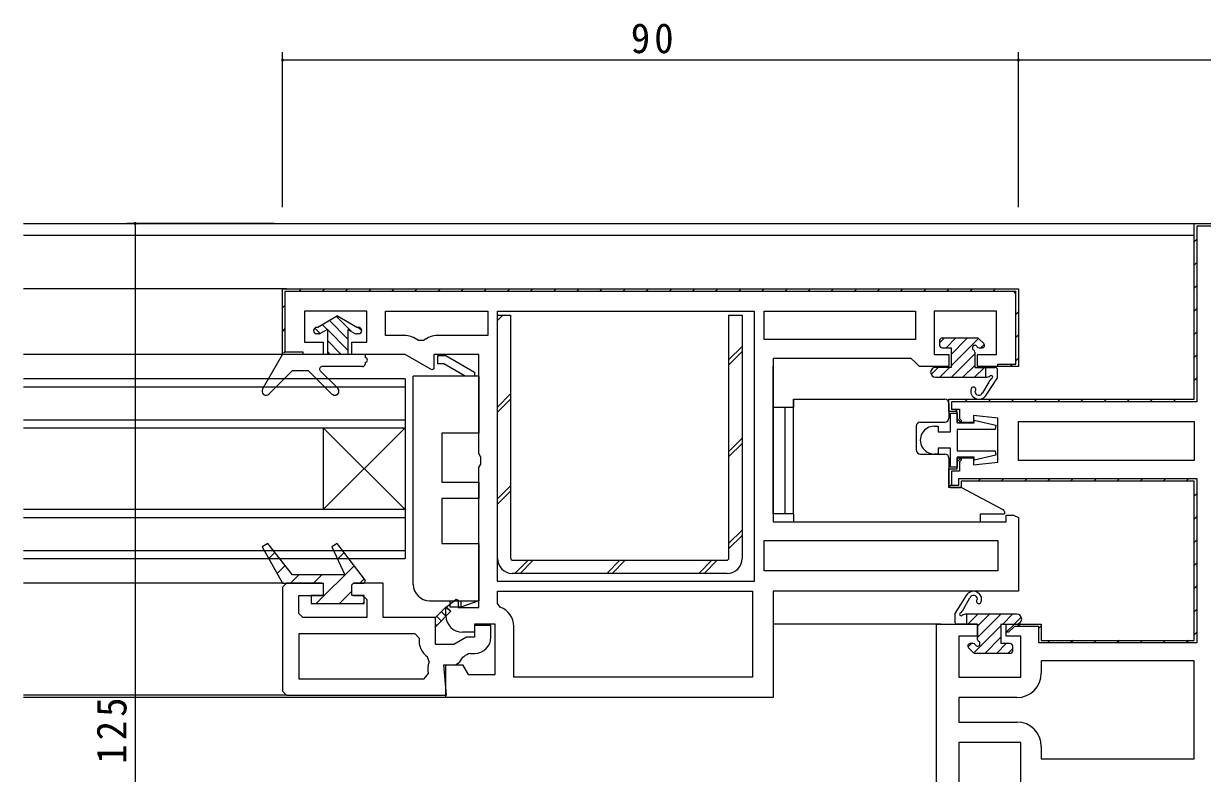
# Model space of a CAD drawing. Units: millimetres on the paper. Extents: x -420 to 373, y -297 to 267.
# Drawn here: x 145.5 to 289.6, y -135 to -43.2 of the extents above; entities that cross this region are included whole.
import ezdxf

# ---------------------------------------------------------------- set-up
doc = ezdxf.new("R2010")
doc.units = ezdxf.units.MM
for name, color, linetype, lineweight in [('0-3_YKK_12', 2, 'Continuous', 9), ('0-4_YKK_D', 6, 'Continuous', 9), ('0-6_YKK_13', 4, 'Continuous', 9), ('0-7_YKK_11', 7, 'Continuous', 9)]:
    doc.layers.add(name, color=color, linetype=linetype, lineweight=lineweight)
doc.styles.add('ＭＳ ゴシック', font='')
doc.styles.get('ＭＳ ゴシック').set_extended_font_data('MS Gothic')

msp = doc.modelspace()

# ---------------------------------------------------------------- linework, layer by layer
at = {"layer": '0-3_YKK_12'}
for p, q in [((145.492, -67.697), (289.147, -67.697)), ((145.492, -69.097), (288.647, -69.097)), ((177.647, -75.697), (145.492, -75.697)), ((177.147, -83.697), (145.492, -83.697)), ((192.147, -86.697), (145.492, -86.697)), ((192.147, -87.697), (145.492, -87.697)), ((192.147, -86.697), (192.147, -91.697)), ((145.492, -91.697), (192.147, -91.697)), ((192.147, -91.697), (192.147, -103.697)), ((145.492, -92.697), (192.147, -92.697)), ((192.147, -102.697), (182.147, -92.697)), ((192.147, -92.697), (182.147, -102.697)), ((182.147, -92.697), (182.147, -102.697)), ((192.147, -102.697), (145.492, -102.697)), ((192.147, -103.697), (145.492, -103.697)), ((192.147, -102.697), (192.147, -108.697)), ((145.492, -107.697), (192.147, -107.697)), ((145.492, -108.697), (192.147, -108.697)), ((177.324, -111.697), (145.492, -111.697)), ((257.663, -116.697), (237.163, -116.697)), ((177.647, -125.397), (145.492, -125.397)), ((205.088, -125.697), (145.492, -125.697))]:
    msp.add_line(p, q, dxfattribs=at)
at = {"layer": '0-4_YKK_D'}
for p, q in [((177.147, -65.697), (177.147, -46.697)), ((267.147, -65.697), (267.147, -46.697)), ((267.147, -65.697), (267.147, -46.697)), ((267.147, -47.697), (177.147, -47.697)), ((327.147, -47.697), (267.147, -47.697)), ((176.147, -67.697), (158.134, -67.697)), ((159.134, -67.697), (159.134, -192.697))]:
    msp.add_line(p, q, dxfattribs=at)
for centre, start, end in [((177.147, -47.697), 0, 180), ((177.147, -47.697), 180, 0), ((267.147, -47.697), 0, 180), ((267.147, -47.697), 0, 180), ((267.147, -47.697), 180, 0), ((267.147, -47.697), 180, 0), ((159.134, -67.697), 90, 270), ((159.134, -67.697), 270, 90)]:
    msp.add_arc(centre, 0.106, start, end, dxfattribs=at)
at = {"layer": '0-6_YKK_13'}
for p, q in [((183.897, -78.997), (181.472, -80.397)), ((183.754, -79.08), (185.547, -80.873)), ((183.897, -78.997), (186.322, -80.397)), ((203.447, -78.899), (205.047, -78.899)), ((203.447, -108.697), (203.447, -78.899)), ((204.084, -78.899), (203.447, -79.536)), ((205.047, -78.899), (205.047, -108.597)), ((231.747, -108.597), (231.747, -78.899)), ((231.747, -78.899), (233.347, -78.899)), ((233.347, -78.899), (233.347, -108.697)), ((181.109, -80.476), (181.777, -81.144)), ((181.472, -80.397), (181.347, -80.397)), ((182.647, -80.642), (181.78, -81.143)), ((182.046, -80.066), (182.631, -80.651)), ((182.647, -80.642), (182.647, -83.697)), ((182.647, -80.667), (185.147, -83.167)), ((182.9, -79.573), (185.147, -81.82)), ((185.147, -80.642), (186.015, -81.143)), ((185.147, -80.642), (185.147, -83.697)), ((186.447, -80.397), (186.322, -80.397)), ((186.418, -80.397), (186.846, -80.825)), ((181.58, -81.197), (181.347, -81.197)), ((182.647, -82.014), (184.33, -83.697)), ((186.447, -81.197), (186.215, -81.197)), ((258.095, -81.691), (257.512, -82.274)), ((257.512, -81.991), (257.512, -82.591)), ((257.812, -81.691), (262.112, -81.691)), ((259.509, -81.691), (258.309, -82.891)), ((260.923, -81.691), (258.912, -83.702)), ((262.283, -81.745), (258.912, -85.117)), ((262.924, -82.379), (262.324, -81.779)), ((182.647, -83.361), (182.983, -83.697)), ((233.347, -82.728), (231.747, -84.328)), ((233.347, -83.365), (231.747, -84.965)), ((257.812, -82.891), (258.912, -82.891)), ((258.912, -82.891), (258.912, -85.294)), ((261.812, -83.411), (261.812, -85.291)), ((262.332, -82.891), (262.712, -82.891)), ((262.982, -82.461), (262.555, -82.888)), ((174.713, -87.948), (177.147, -83.697)), ((187.247, -83.697), (177.147, -83.697)), ((187.247, -83.697), (187.247, -84.097)), ((187.247, -84.697), (187.247, -84.897)), ((261.812, -83.631), (258.951, -86.491)), ((261.812, -85.045), (260.366, -86.491)), ((178.347, -85.697), (175.501, -88.55)), ((180.347, -85.697), (178.347, -85.697)), ((180.347, -85.697), (183.201, -88.55)), ((183.908, -87.843), (181.774, -85.709)), ((186.947, -85.197), (181.986, -85.197)), ((201.147, -86.355), (193.147, -86.355)), ((193.147, -111.855), (193.147, -86.355)), ((201.147, -86.355), (201.147, -93.355)), ((257.323, -85.291), (256.469, -86.146)), ((258.912, -85.291), (257.012, -85.291)), ((257.012, -86.491), (263.142, -86.491)), ((258.737, -85.291), (257.537, -86.491)), ((262.98, -85.291), (261.78, -86.491)), ((261.812, -85.291), (264.308, -85.291)), ((263.142, -86.491), (263.142, -85.291)), ((264.608, -86.414), (264.608, -85.591)), ((263.515, -87.11), (262.765, -88.4)), ((263.184, -88.68), (264.571, -86.559)), ((205.047, -88.542), (203.447, -90.142)), ((205.047, -89.179), (203.447, -90.779)), ((239.647, -103.197), (239.647, -89.197)), ((239.647, -89.197), (239.647, -90.197)), ((239.647, -89.197), (258.154, -89.197)), ((239.647, -90.197), (237.147, -90.197)), ((238.64, -103.197), (238.64, -90.197)), ((258.654, -89.697), (258.654, -91.497)), ((255.154, -91.997), (258.154, -91.997)), ((201.147, -93.355), (196.647, -93.355)), ((196.647, -93.355), (196.647, -99.355)), ((201.147, -93.355), (196.647, -93.355)), ((254.654, -92.497), (254.654, -95.397)), ((233.347, -93.971), (231.747, -95.571)), ((233.347, -94.608), (231.747, -96.208)), ((255.154, -95.897), (258.154, -95.897)), ((258.654, -96.397), (258.654, -99.697)), ((196.647, -99.355), (201.147, -99.355)), ((201.147, -99.355), (201.147, -101.355)), ((205.047, -99.785), (203.447, -101.385)), ((205.047, -100.422), (203.447, -102.022)), ((258.954, -99.997), (260.073, -99.997)), ((265.294, -102.712), (260.213, -100.032)), ((201.147, -101.355), (196.647, -101.355)), ((196.647, -101.355), (196.647, -106.855)), ((196.647, -101.355), (196.647, -106.855)), ((239.647, -103.197), (239.647, -104.197)), ((262.454, -103.197), (265.454, -103.197)), ((262.454, -103.197), (262.454, -104.197)), ((265.454, -102.978), (265.454, -103.197)), ((233.347, -105.214), (231.747, -106.814)), ((239.647, -104.197), (262.454, -104.197)), ((233.347, -105.851), (231.747, -107.451)), ((196.647, -106.855), (201.147, -106.855)), ((196.647, -106.855), (201.147, -106.855)), ((201.147, -106.855), (201.147, -113.855)), ((205.347, -108.897), (231.447, -108.897)), ((207.178, -108.897), (205.578, -110.497)), ((207.815, -108.897), (206.215, -110.497)), ((218.421, -108.897), (216.821, -110.497)), ((219.058, -108.897), (217.458, -110.497)), ((229.664, -108.897), (228.064, -110.497)), ((230.301, -108.897), (228.701, -110.497)), ((231.547, -110.497), (205.247, -110.497)), ((195.147, -113.855), (201.147, -113.855)), ((197.647, -114.655), (197.647, -113.855)), ((201.147, -113.855), (198.947, -114.655)), ((198.947, -113.855), (198.947, -114.655)), ((260.775, -113.214), (259.388, -115.429)), ((260.445, -114.878), (261.194, -113.494)), ((198.947, -114.655), (197.647, -114.655)), ((259.351, -115.574), (259.351, -116.397)), ((262.147, -116.697), (259.651, -116.697)), ((260.817, -115.497), (260.817, -116.697)), ((266.947, -115.497), (260.817, -115.497)), ((260.979, -116.697), (262.179, -115.497)), ((262.147, -118.357), (265.008, -115.497)), ((262.147, -116.943), (263.593, -115.497)), ((262.147, -118.577), (262.147, -116.697)), ((265.047, -119.097), (265.047, -116.694)), ((265.047, -116.697), (266.947, -116.697)), ((265.222, -116.697), (266.422, -115.497)), ((266.636, -116.697), (267.491, -115.842)), ((261.676, -120.243), (265.047, -116.872)), ((260.977, -119.527), (261.405, -119.1)), ((261.035, -119.609), (261.635, -120.209)), ((261.628, -119.097), (261.247, -119.097)), ((263.036, -120.297), (265.047, -118.286)), ((264.45, -120.297), (265.65, -119.097)), ((266.147, -119.097), (265.047, -119.097)), ((266.447, -119.997), (266.447, -119.397)), ((266.147, -120.297), (261.847, -120.297)), ((265.865, -120.297), (266.447, -119.714))]:
    msp.add_line(p, q, dxfattribs=at)
for points in [[(196.147, -83.855), (197.147, -83.855), (200.647, -85.876), (200.647, -86.355)], [(199.477, -86.355), (196.879, -84.855), (196.147, -84.855), (196.147, -83.855)], [(239.647, -103.197), (237.147, -103.197), (237.147, -85.197)]]:
    msp.add_lwpolyline(points, dxfattribs=at)
for centre, radius, start, end in [((181.347, -80.797), 0.4, 90, 270), ((186.447, -80.797), 0.4, 270, 90), ((181.58, -80.797), 0.4, 270, 300), ((186.215, -80.797), 0.4, 239.99998, 270), ((257.812, -81.991), 0.3, 90, 180), ((262.112, -81.991), 0.3, 44.99998, 90), ((257.812, -82.591), 0.3, 180, 270), ((261.812, -82.891), 0.3, 29.99998, 239.99998), ((261.512, -83.411), 0.3, 0, 59.99998), ((262.332, -82.591), 0.3, 209.99998, 270), ((262.712, -82.591), 0.3, 270, 44.99998), ((186.947, -84.897), 0.3, 270, 0), ((187.247, -84.397), 0.3, 270, 90), ((181.986, -85.497), 0.3, 90, 224.99997), ((257.012, -85.891), 0.6, 90, 270), ((263.142, -85.491), 1, 270, 303.5573), ((263.805, -86.491), 0.2, 301.26997, 123.5573), ((264.308, -85.591), 0.3, 0, 90), ((264.308, -86.414), 0.3, 331.12572, 0), ((183.554, -88.197), 0.5, 225, 45.00015), ((262.308, -88.197), 1, 163.39844, 331.12572), ((261.637, -87.997), 0.3, 305.18523, 163.39844), ((264.428, -87.517), 1, 121.26997, 156.00981), ((175.147, -88.197), 0.5, 150.20996, 315.07144), ((258.154, -89.697), 0.5, 0, 90), ((262.308, -88.197), 0.5, 185.18523, 336.00981), ((255.154, -92.497), 0.5, 90, 180), ((258.154, -91.497), 0.5, 270, 0), ((255.154, -95.397), 0.5, 180, 270), ((258.154, -96.397), 0.5, 0, 90), ((258.954, -99.697), 0.3, 180, 270), ((260.073, -100.297), 0.3, 62.15173, 90), ((265.154, -102.978), 0.3, 0, 62.18234), ((205.247, -108.697), 1.8, 180, 270), ((205.347, -108.597), 0.3, 180, 270), ((231.447, -108.597), 0.3, 270, 0), ((231.547, -108.697), 1.8, 270, 0), ((195.147, -111.855), 2, 180, 270), ((261.651, -113.697), 1, 343.39844, 151.12572), ((261.651, -113.697), 0.5, 5.18523, 156.00981), ((262.322, -113.897), 0.3, 125.18523, 343.39844), ((259.531, -114.471), 1, 301.26997, 336.00981), ((259.651, -115.574), 0.3, 151.12572, 180), ((259.651, -116.397), 0.3, 180, 270), ((260.154, -115.497), 0.2, 121.26997, 303.5573), ((260.817, -116.497), 1, 90, 123.5573), ((266.947, -116.097), 0.6, 270, 90), ((261.247, -119.397), 0.3, 90, 224.99998), ((261.628, -119.397), 0.3, 29.99998, 90), ((262.147, -119.097), 0.3, 209.99998, 59.99998), ((262.447, -118.577), 0.3, 180, 239.99998), ((266.147, -119.397), 0.3, 0, 90), ((261.847, -119.997), 0.3, 224.99998, 270), ((266.147, -119.997), 0.3, 270, 0)]:
    msp.add_arc(centre, radius, start, end, dxfattribs=at)
at = {"layer": '0-7_YKK_11'}
for p, q in [((288.647, -67.697), (327.147, -67.697)), ((288.947, -69.642), (288.647, -69.942)), ((288.947, -72.47), (288.647, -72.77)), ((179.466, -75.697), (179.166, -75.997)), ((182.294, -75.697), (181.995, -75.997)), ((185.123, -75.697), (184.823, -75.997)), ((187.951, -75.697), (187.651, -75.997)), ((190.78, -75.697), (190.48, -75.997)), ((193.608, -75.697), (193.308, -75.997)), ((196.437, -75.697), (196.137, -75.997)), ((199.265, -75.697), (198.965, -75.997)), ((202.093, -75.697), (201.793, -75.997)), ((204.922, -75.697), (204.622, -75.997)), ((207.75, -75.697), (207.45, -75.997)), ((210.579, -75.697), (210.279, -75.997)), ((213.407, -75.697), (213.107, -75.997)), ((216.236, -75.697), (215.936, -75.997)), ((219.064, -75.697), (218.764, -75.997)), ((221.892, -75.697), (221.592, -75.997)), ((224.721, -75.697), (224.421, -75.997)), ((227.549, -75.697), (227.249, -75.997)), ((230.378, -75.697), (230.078, -75.997)), ((233.206, -75.697), (232.906, -75.997)), ((236.035, -75.697), (235.735, -75.997)), ((238.863, -75.697), (238.563, -75.997)), ((241.691, -75.697), (241.391, -75.997)), ((244.52, -75.697), (244.22, -75.997)), ((247.348, -75.697), (247.048, -75.997)), ((250.177, -75.697), (249.877, -75.997)), ((253.005, -75.697), (252.705, -75.997)), ((255.834, -75.697), (255.534, -75.997)), ((258.662, -75.697), (258.362, -75.997)), ((261.49, -75.697), (261.19, -75.997)), ((264.319, -75.697), (264.019, -75.997)), ((266.854, -75.99), (266.642, -76.202)), ((288.947, -75.299), (288.647, -75.599)), ((177.447, -77.716), (177.147, -78.016)), ((189.747, -78.397), (202.247, -78.397)), ((203.447, -111.497), (203.447, -78.397)), ((236.047, -78.397), (254.547, -78.397)), ((267.147, -78.525), (266.847, -78.825)), ((288.947, -78.127), (288.647, -78.427)), ((177.447, -80.544), (177.147, -80.844)), ((194.393, -82.014), (193.767, -82.014)), ((267.147, -81.354), (266.847, -81.654)), ((288.947, -80.956), (288.647, -81.256)), ((177.494, -83.326), (177.282, -83.538)), ((266.433, -84.897), (266.133, -85.197)), ((267.147, -84.182), (266.847, -84.482)), ((288.947, -83.784), (288.647, -84.084)), ((288.947, -86.613), (288.647, -86.913)), ((260.907, -89.197), (260.607, -89.497)), ((263.736, -89.197), (263.436, -89.497)), ((266.564, -89.197), (266.264, -89.497)), ((269.392, -89.197), (269.092, -89.497)), ((272.221, -89.197), (271.921, -89.497)), ((275.049, -89.197), (274.749, -89.497)), ((277.878, -89.197), (277.578, -89.497)), ((280.706, -89.197), (280.406, -89.497)), ((283.535, -89.197), (283.235, -89.497)), ((286.363, -89.197), (286.063, -89.497)), ((259.634, -90.47), (259.402, -90.702)), ((288.647, -96.697), (267.147, -96.697)), ((288.647, -99.197), (260.147, -99.197)), ((262.521, -98.897), (262.221, -99.197)), ((265.349, -98.897), (265.049, -99.197)), ((268.178, -98.897), (267.878, -99.197)), ((271.006, -98.897), (270.706, -99.197)), ((273.835, -98.897), (273.535, -99.197)), ((276.663, -98.897), (276.363, -99.197)), ((279.491, -98.897), (279.191, -99.197)), ((282.32, -98.897), (282.02, -99.197)), ((285.148, -98.897), (284.848, -99.197)), ((287.977, -98.897), (287.677, -99.197)), ((258.981, -99.608), (258.767, -99.822)), ((288.947, -100.755), (288.647, -101.055)), ((288.947, -103.583), (288.647, -103.883)), ((288.947, -106.412), (288.647, -106.712)), ((176.222, -107.951), (175.478, -108.695)), ((184.703, -107.955), (183.886, -108.772)), ((177.462, -109.539), (176.489, -110.512)), ((288.947, -109.24), (288.647, -109.54)), ((179.133, -110.697), (178.133, -111.697)), ((181.961, -110.697), (180.961, -111.697)), ((185.926, -109.561), (181.289, -114.197)), ((264.647, -110.197), (236.047, -110.197)), ((177.647, -111.697), (177.147, -112.197)), ((181.947, -111.697), (177.647, -111.697)), ((187.148, -111.166), (186.618, -111.697)), ((288.947, -112.068), (288.647, -112.368)), ((185.647, -112.667), (184.118, -114.197)), ((185.847, -113.197), (186.947, -113.197)), ((203.447, -112.697), (234.647, -112.697)), ((187.119, -114.024), (186.975, -114.168)), ((197.13, -115.745), (196.564, -115.18)), ((197.691, -115.184), (197.126, -114.618)), ((288.947, -114.897), (288.647, -115.197)), ((179.647, -115.897), (179.147, -115.397)), ((195.847, -117.028), (195.847, -115.897)), ((196.008, -116.868), (195.847, -116.708)), ((196.569, -116.307), (196.003, -115.741)), ((267.348, -116.697), (267.048, -116.997)), ((269.896, -116.977), (269.647, -117.226)), ((288.947, -117.725), (288.647, -118.025)), ((271.005, -118.697), (270.705, -118.997)), ((273.834, -118.697), (273.534, -118.997)), ((276.662, -118.697), (276.362, -118.997)), ((279.49, -118.697), (279.19, -118.997)), ((282.319, -118.697), (282.019, -118.997)), ((285.147, -118.697), (284.847, -118.997)), ((287.976, -118.697), (287.676, -118.997)), ((195.075, -121.317), (194.897, -120.733)), ((198.302, -121.697), (198.756, -121.408)), ((269.947, -131.697), (269.947, -133.197)), ((269.947, -133.197), (288.647, -133.197))]:
    msp.add_line(p, q, dxfattribs=at)
for points in [[(259.647, -92.047), (259.647, -90.697), (258.647, -90.697), (258.647, -89.197), (288.647, -89.197), (288.647, -67.697), (327.147, -67.697), (327.147, -102.697), (330.781, -102.697), (331.214, -102.947), (332.08, -102.947), (332.513, -102.697), (336.147, -102.697), (336.147, -104.997), (322.147, -104.997)], [(177.147, -75.697), (267.147, -75.697), (267.147, -85.197)], [(197.147, -115.697), (197.147, -114.697), (198.402, -113.675), (198.647, -113.792), (198.647, -114.697), (201.147, -114.697), (201.147, -97.563), (201.397, -97.13), (201.397, -96.264), (201.147, -95.831), (201.147, -83.697), (195.647, -83.697), (195.647, -85.456), (195.42, -85.587), (192.147, -83.697), (185.647, -83.697), (185.647, -82.197), (187.447, -82.197), (187.447, -78.397), (179.847, -78.397), (179.847, -82.197), (182.147, -82.197), (182.147, -83.697), (177.147, -83.697), (177.147, -75.697), (267.147, -75.697), (267.147, -85.197)], [(267.147, -75.697), (267.147, -85.197), (264.647, -85.197), (264.647, -84.897), (266.847, -84.897), (266.847, -75.997), (177.447, -75.997), (177.447, -83.397), (179.647, -83.397), (179.647, -83.697), (177.147, -83.697), (177.147, -75.697)], [(267.147, -75.697), (267.147, -85.197), (262.147, -85.197), (262.147, -83.697), (264.447, -83.697), (264.447, -78.397), (256.847, -78.397), (256.847, -83.697), (258.647, -83.697), (258.647, -85.197), (255.047, -85.197), (254.547, -84.697), (254.047, -84.197), (237.147, -84.197), (237.147, -104.197), (265.647, -104.197), (265.647, -103.397), (266.544, -103.397), (267.147, -103.678), (267.147, -112.697), (237.147, -112.697), (237.147, -125.697), (197.147, -125.697), (197.147, -121.697), (199.147, -121.697), (199.84, -122.897), (203.147, -122.897), (203.147, -116.697), (200.647, -116.697), (200.647, -117.697), (199.147, -117.697)], [(189.747, -78.397), (202.247, -78.397), (202.247, -81.397), (196.147, -81.397)], [(192.013, -81.397), (189.747, -81.397), (189.747, -78.397)], [(256.844, -92.497), (257.344, -92.497), (257.344, -93.197), (258.844, -93.197), (258.844, -90.897), (259.644, -90.897), (259.644, -92.097), (261.744, -92.097), (261.744, -91.744), (264.378, -92.368), (264.307, -92.897)], [(257.147, -137.697), (257.147, -116.697), (262.147, -116.697), (262.147, -118.197), (259.847, -118.197), (259.847, -123.197), (267.447, -123.197), (267.447, -118.197), (265.647, -118.197), (265.647, -116.697), (269.947, -116.697), (269.947, -118.697), (288.647, -118.697), (288.647, -99.197), (260.147, -99.197), (260.147, -99.997), (258.647, -99.997), (258.647, -97.697), (259.647, -97.697), (259.647, -96.347), (261.647, -96.347), (261.647, -97.219), (264.647, -96.897), (264.647, -91.497), (261.647, -91.174), (261.647, -92.047), (259.647, -92.047)], [(264.307, -92.897), (259.644, -92.897), (259.644, -95.497), (264.307, -95.497), (264.378, -96.026), (261.744, -96.65), (261.744, -96.297), (259.644, -96.297), (259.644, -97.497), (258.844, -97.497), (258.844, -95.197), (257.344, -95.197), (257.344, -95.897), (256.844, -95.897)], [(177.147, -112.197), (177.147, -124.897), (177.647, -125.397)], [(189.447, -115.897), (189.447, -111.697), (185.847, -111.697)], [(179.147, -115.397), (179.147, -113.197), (181.947, -113.197)], [(186.947, -113.197), (187.447, -113.697), (187.447, -115.897), (179.647, -115.897)], [(203.447, -112.697), (234.647, -112.697), (234.647, -123.197), (205.447, -123.197), (205.447, -117.005)], [(203.781, -114.648), (203.447, -114.176), (203.447, -112.697)], [(202.647, -118.297), (202.647, -116.897), (200.647, -116.897), (200.647, -118.297), (199.647, -118.297), (198.088, -119.197), (195.847, -119.197), (195.847, -117.028), (197.73, -115.145), (197.164, -114.58), (195.847, -115.897), (189.447, -115.897)], [(193.86, -118.447), (193.362, -117.897), (179.147, -117.897), (179.147, -123.397)], [(200.125, -120.302), (200.169, -120.297), (200.647, -120.297)], [(177.647, -125.397), (197.193, -125.397), (196.869, -121.697), (198.302, -121.697)], [(269.947, -133.197), (288.647, -133.197), (288.647, -121.197), (269.947, -121.197), (269.947, -122.697)], [(179.147, -123.397), (194.498, -123.397), (194.984, -122.78)], [(266.947, -125.697), (259.847, -125.697), (259.847, -128.697), (266.947, -128.697)], [(267.447, -136.197), (267.447, -131.197), (259.847, -131.197), (259.847, -136.197)]]:
    msp.add_lwpolyline(points, dxfattribs=at)
for points in [[(288.647, -67.697), (327.147, -67.697), (327.147, -87.697), (326.847, -87.697), (326.847, -67.997), (288.947, -67.997), (288.947, -89.497), (258.947, -89.497), (258.947, -90.397), (259.947, -90.397), (259.947, -91.547), (260.147, -91.747), (260.147, -92.047), (259.647, -91.547), (259.647, -90.697), (258.647, -90.697), (258.647, -89.197), (288.647, -89.197)], [(203.447, -111.497), (203.447, -78.397), (234.847, -78.397), (234.847, -111.497)], [(236.047, -78.397), (254.547, -78.397), (254.547, -81.897), (236.047, -81.897)], [(288.647, -96.697), (267.147, -96.697), (267.147, -91.897), (288.647, -91.897)], [(288.647, -99.197), (260.147, -99.197), (260.147, -99.997), (258.647, -99.997), (258.647, -97.697), (259.647, -97.697), (259.647, -96.847), (260.147, -96.347), (260.147, -96.647), (259.947, -96.847), (259.947, -97.997), (258.947, -97.997), (258.947, -99.697), (259.847, -99.697), (259.847, -98.897), (288.947, -98.897), (288.947, -118.997), (269.647, -118.997), (269.647, -116.997), (266.647, -116.997), (265.947, -117.697), (265.647, -117.697), (266.647, -116.697), (269.947, -116.697), (269.947, -118.697), (288.647, -118.697)], [(264.647, -110.197), (236.047, -110.197), (236.047, -106.497), (264.647, -106.497)], [(185.847, -111.697), (187.129, -111.697), (187.301, -111.367), (183.854, -106.84), (183.17, -107.234), (184.782, -110.697), (178.366, -110.697), (175.343, -106.826), (174.683, -107.264), (177.147, -111.697), (182.147, -111.697), (182.147, -113.197), (180.647, -113.197), (180.647, -114.197), (187.147, -114.197), (187.147, -113.197), (185.647, -113.197), (185.647, -111.897)]]:
    msp.add_lwpolyline(points, close=True, dxfattribs=at)
for centre, radius, start, end in [((192.013, -84.197), 2.8, 51.21791, 90), ((196.147, -84.197), 2.8, 90, 128.78209), ((256.844, -94.197), 1.7, 89.99998, 270), ((202.947, -117.005), 2.5, 0.00002, 70.52878), ((199.147, -115.697), 2, 180, 269.99998), ((196.347, -118.697), 2.5, 174.2608, 234.54314), ((200.647, -118.297), 2, 270, 359.99998), ((200.569, -122.252), 2, 102.82472, 155.03664), ((197.415, -122.197), 2.5, 159.38327, 193.49339), ((266.947, -122.697), 3, 270, 359.99998), ((266.947, -131.697), 3, 0, 89.99998)]:
    msp.add_arc(centre, radius, start, end, dxfattribs=at)

# ---------------------------------------------------------------- texts
at = {"layer": '0-4_YKK_D', "color": 3, "insert": (219.747, -46.897), "char_height": 3.666, "attachment_point": 7, "style": 'ＭＳ ゴシック'}
msp.add_mtext('\\T1.21;\\W0.95;90', dxfattribs=at)
at = {"layer": '0-4_YKK_D', "color": 3, "insert": (158.134, -133.797), "char_height": 3.666, "attachment_point": 7, "rotation": 90, "style": 'ＭＳ ゴシック'}
msp.add_mtext('\\T1.21;\\W0.95;125', dxfattribs=at)

doc.saveas('drawing.dxf')
